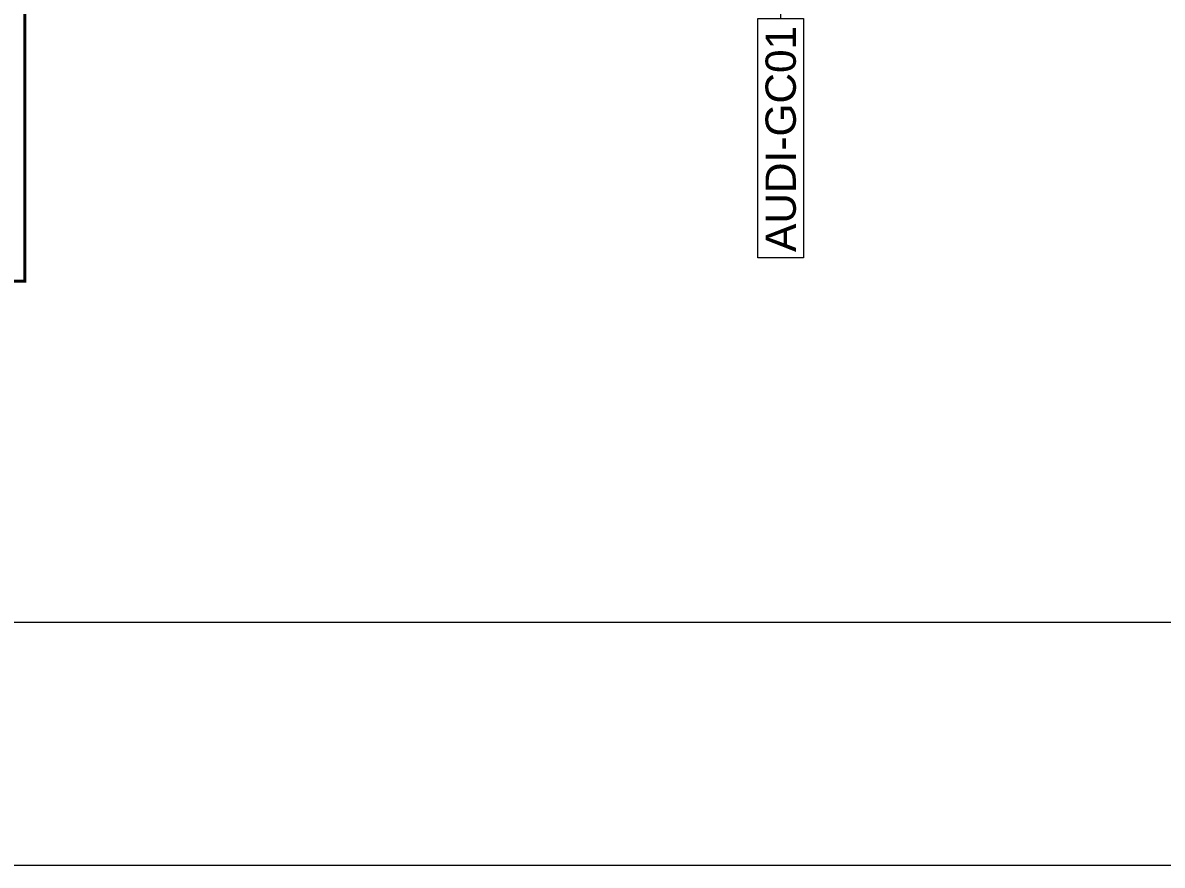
# Model space of a CAD drawing. Extents: x -2598 to 23780, y 0 to 8114.
# Drawn here: x 4085.2 to 4460.8, y 0 to 277.6 of the extents above; entities that cross this region are included whole.
import ezdxf
from ezdxf.enums import TextEntityAlignment as Align

# ---------------------------------------------------------------- set-up
doc = ezdxf.new("R2010")
doc.units = 0
doc.header["$LTSCALE"] = 25
doc.header["$MEASUREMENT"] = 0
doc.linetypes.add('HIDDEN2', pattern=[4.7625, 3.175, -1.5875])
doc.layers.get('0').update_dxf_attribs({"color": 9, "lineweight": 9})
for name, color, linetype, lineweight in [('21', 9, 'Continuous', 9), ('22', 8, 'Continuous', 9), ('40A', 9, 'Continuous', 9)]:
    doc.layers.add(name, color=color, linetype=linetype, lineweight=lineweight)
doc.styles.add('Arial', font='arial.ttf', dxfattribs={"height": 2.5})

# ---------------------------------------------------------------- blocks, each defined once
blk = doc.blocks.new('0_wallno')
blk.add_lwpolyline([(-7.84, 1.5), (7.942, 1.5), (7.942, -1.5), (-7.84, -1.5)], close=True)
blk.add_lwpolyline([(7.942, 0), (16.132, 0)])
at = {"style": 'Arial'}
blk.add_attdef('GENISLIK', text='', height=2, dxfattribs=at).set_placement((8.442, 0), align=Align.BOTTOM_LEFT)
blk.add_attdef('DUVARNO', text='', height=2, dxfattribs=at).set_placement((0, 0), align=Align.MIDDLE_CENTER)
blk.add_attdef('YUKSEKLIK', text='', height=2, dxfattribs=at).set_placement((8.442, -0.5), align=Align.TOP_LEFT)

msp = doc.modelspace()

# ---------------------------------------------------------------- linework, layer by layer
at = {"layer": '21', "linetype": 'HIDDEN2', "ltscale": 0.1, "const_width": 1}
msp.add_lwpolyline([(3255.27, 599.68), (4085.88, 599.68), (4085.88, 192.44), (3255.27, 192.44)], close=True, dxfattribs=at)
at = {"layer": '40A'}
for points in [[(5945, 4205), (0, 4205), (0, 0), (5945, 0)], [(5405.06, 80), (80, 80), (80, 4125), (5405.06, 4125)]]:
    msp.add_lwpolyline(points, close=True, dxfattribs=at)

# ---------------------------------------------------------------- block references
at = {"layer": '22'}
ref = msp.add_blockref('0_wallno', (4335, 239.34), dxfattribs=dict(at, xscale=5, yscale=5, zscale=5, rotation=90))
ref.add_attrib('DUVARNO', 'AUDI-GC01', dxfattribs={"layer": '0', "height": 10, "rotation": 90, "style": 'Arial'}).set_placement((4335, 239.34), align=Align.MIDDLE_CENTER)

doc.saveas('drawing.dxf')
